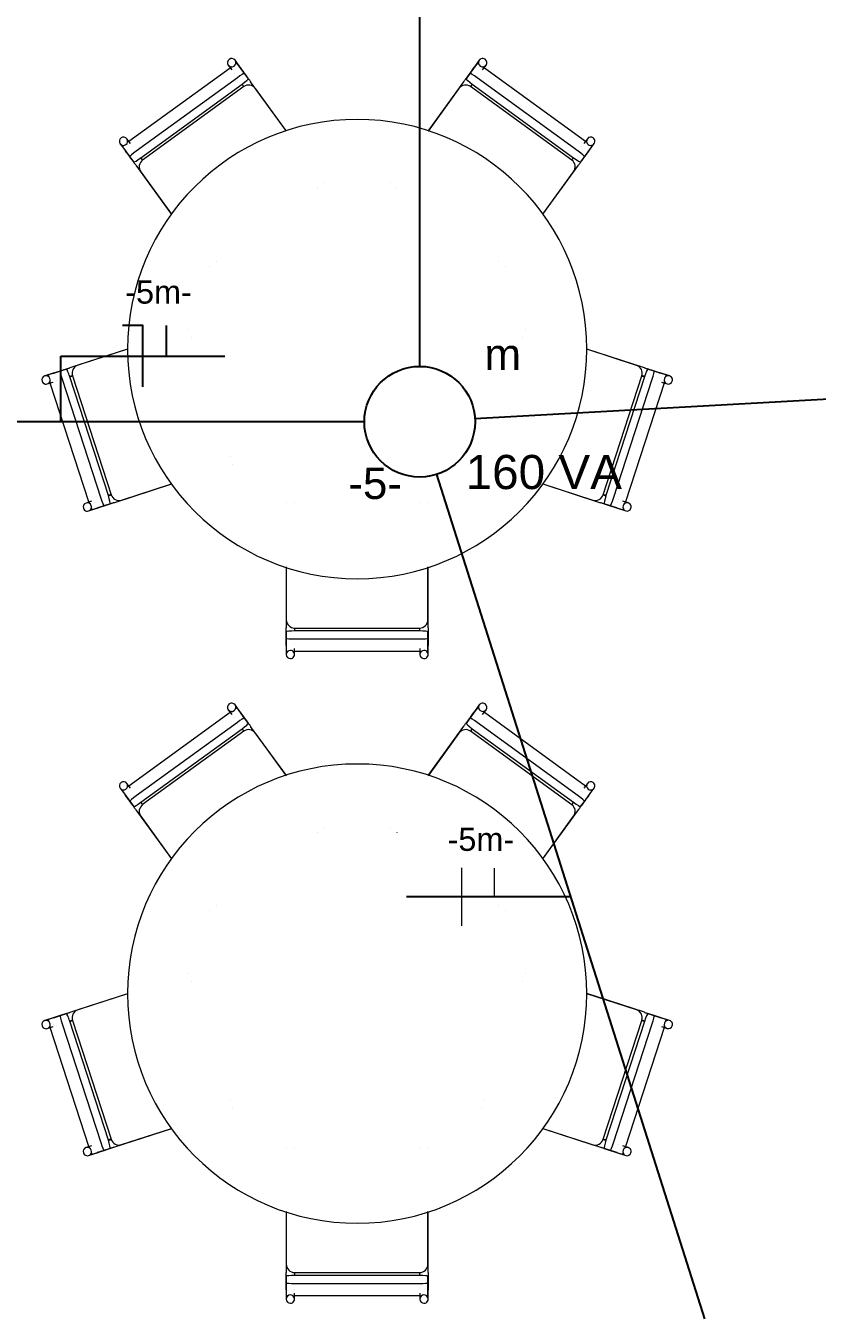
# Model space of a CAD drawing. Header units: metres. Extents: x -182 to 99, y 70 to 117.
# Drawn here: x -85.661 to -83.249, y 93.738 to 97.659 of the extents above; entities that cross this region are included whole.
import ezdxf

# ---------------------------------------------------------------- set-up
doc = ezdxf.new("R2010")
doc.units = ezdxf.units.M
doc.header["$LTSCALE"] = 0.01
doc.layers.add('FIAÇÃO', color=10, linetype='Continuous')
doc.layers.add('Iluminação', color=7, linetype='Continuous')
doc.layers.add('I-FURN', color=6, linetype='Continuous', lineweight=9)
doc.styles.add('Arial', font='arial.ttf', dxfattribs={"height": 0.295059880239521})

# ---------------------------------------------------------------- blocks, each defined once
blk = doc.blocks.new('Table ronde avec chaises - 01 - Table ronde avec chaises - 01-187904-Planta Baja')
at = {"layer": 'I-FURN'}
for p, q in [((-0.4745501722280867, 1.035887573581568), (-0.4922980022063155, 1.060315365891202)), ((0.2521928908386513, 1.060391733770023), (0.2344450608604192, 1.035963941460393)), ((-0.8157658420111005, 0.8136476647196641), (-0.5075303671542275, 1.037593845843071)), ((-0.5128470338634398, 1.045385620482973), (-0.5023302823622791, 1.030910553854688)), ((-0.4633707226177178, 1.020026370552859), (-0.4856801224470208, 1.050732625134479)), ((-0.4762016755209995, 1.03774558128458), (-0.4732934444785787, 1.033742744657237)), ((-0.4516598051669245, 1.003907675501459), (-0.4633707226177119, 1.020026370552855)), ((0.2234716267433055, 1.019953059414404), (0.2117607092925154, 1.003834364363009)), ((0.2457810265726088, 1.050659313996025), (0.2234716267433003, 1.019953059414405)), ((0.2330415739775825, 1.033490486658279), (0.2363637548695519, 1.038063076374519)), ((0.2622251709946117, 1.030986921733509), (0.2727419224957734, 1.045461988361794)), ((0.2676312712798239, 1.037520534704612), (0.5758667461366598, 0.8135743535811538)), ((-0.4852209673249243, 1.00688759126145), (-0.7934564421817974, 0.7829414101380432)), ((-0.7791430986308349, 0.7632407828530027), (-0.4709076237739619, 0.98718696397641)), ((-0.3354966862357426, 0.8444968694831834), (-0.4446906814116317, 0.9947895102673218)), ((0.2045855700439588, 0.9948658781461472), (0.0953678620113509, 0.844540599414794)), ((0.23100852789955, 0.9871136528379572), (0.539244002756386, 0.7631674717144986)), ((0.5535573463073514, 0.7828680989995368), (0.2453218714505156, 1.006814280122995)), ((-0.4656953028613799, 0.9800128197086374), (-0.7739307777182532, 0.7560666385852302)), ((-0.3357729426230823, 0.8444030930759591), (-0.4302165257960282, 0.9743935334597396)), ((0.190317429921614, 0.974320222321294), (0.0958966104621877, 0.8443611135012902)), ((0.5340316818438028, 0.7559933274467268), (0.225796206986967, 0.9799395085701852)), ((-0.8422883668396927, 0.8060324815929947), (-0.8245405368614639, 0.7816046892833607)), ((-0.8350136606181454, 0.7969269531946154), (-0.8127042607888402, 0.7662206986129958)), ((-0.8112225836814067, 0.8064871603729383), (-0.8217393351825673, 0.8209622270012232)), ((0.5816342238148643, 0.8210385948799835), (0.5711174723137026, 0.8065635282516987)), ((0.5728051649143816, 0.7661473874744901), (0.595114564743689, 0.7968536420561053)), ((0.5844354254937543, 0.7816810571621255), (0.6021832554719876, 0.806108849471755)), ((-0.8226218428523301, 0.7795055543692258), (-0.8259440237442986, 0.7840781440854672)), ((-0.8127042607888345, 0.7662206986129944), (-0.8009933433380473, 0.7501020035615974)), ((0.5610942474635962, 0.7500286924230898), (0.572805164914386, 0.7661473874744846)), ((0.5856921532432635, 0.7838258860864552), (0.5827839222008236, 0.7798230494590928)), ((-0.7946810460450101, 0.7405066259691143), (-0.6857459669511186, 0.5905703525991569)), ((-0.7795500639671511, 0.7205878615198782), (-0.6854301821926092, 0.5910429578884921)), ((0.445504040411284, 0.5909324212527968), (0.5396509680926945, 0.7205145503813739)), ((0.4456690291813208, 0.5906854981087867), (0.5545759346772928, 0.7405829938478791)), ((-0.8199905857822354, 0.1799284919166423), (-0.995245811620052, 0.1229846171742023)), ((-0.819953599695782, 0.1796475546983996), (-0.9713753249065468, 0.1304476537398689)), ((0.7552859605899237, 0.1231081829977378), (0.5797542133435052, 0.1801419049922901)), ((0.7313367829602182, 0.1303290338260488), (0.5799370426509568, 0.179521791457089)), ((-1.006071279758921, 0.119174254628728), (-1.025019942233742, 0.1130174609733911)), ((0.7849814002874107, 0.1128988410595616), (0.7660327378125908, 0.1190556347149017)), ((-1.043559482647848, 0.1072865538599631), (-1.072276074779178, 0.0979559674678097)), ((-1.064427043122057, 0.0737991319539106), (-1.046818358592401, 0.07952054038234599)), ((-1.025019942233749, 0.1130174609733951), (-1.061117309426178, 0.1012887153904246)), ((-1.045836895564926, 0.1062900368474402), (-1.041131278891149, 0.107818984387684)), ((-1.019276317518267, 0.0881765372755672), (-0.9015408426614424, -0.2741759954328961)), ((-0.878381366303328, -0.2666510254097063), (-0.9961168411601532, 0.0957015072987568)), ((-0.9876831287633226, 0.0984417865688499), (-0.8699476539064976, -0.2639107461396132)), ((0.6299091119601026, -0.2640293660534168), (0.7476445868169883, 0.0983231666550267)), ((0.7560782992138185, 0.0955828873849322), (0.6383428243569328, -0.2667696453235113)), ((0.6615023007150461, -0.2742946153467048), (0.7792377755719317, 0.0880579173617389)), ((0.8210787674798325, 0.1011700954765875), (0.7849814002874057, 0.1128988410595667)), ((0.8008135350122323, 0.1079805754602733), (0.8061889366121796, 0.1062340016052973)), ((0.8323162237490445, 0.0980795332913235), (0.8035996316177163, 0.1074101196834813)), ((0.8074507307118057, 0.0794516812400169), (0.8244671920919195, 0.0739226977774287)), ((-0.9376382098538713, -0.2859047410158644), (-1.055373684710696, 0.0764477916925988)), ((0.8153351427643581, 0.0763291717787645), (0.6975996679074727, -0.2860233609296792)), ((-0.8615613880651121, -0.2884537323777133), (-0.6853301140990748, -0.2311927203739443)), ((-0.8379417867354785, -0.2802185499963895), (-0.6856379377912513, -0.2307320296623426)), ((0.4454051122353753, -0.2310804777309477), (0.6216015370349157, -0.2883301665541562)), ((0.445565941569265, -0.2308397796230502), (0.5979032447890807, -0.2803371699101872)), ((-0.9294242215012444, -0.2837965631076274), (-0.9464406828813612, -0.2893255465702112)), ((-0.9385916512242384, -0.3134823820841059), (-0.9098750590929082, -0.3041517956919524)), ((-0.9276837712551096, -0.3093774883458336), (-0.8915864040626805, -0.2976487427628674)), ((-0.9072857540984074, -0.3029756776137511), (-0.912661155698389, -0.3047222514687465)), ((-0.8915864040626741, -0.2976487427628671), (-0.8726377415878532, -0.2914919491075302)), ((0.6325991996414536, -0.2916105690213342), (0.6515478621162736, -0.2977673626766743)), ((0.6515478621162689, -0.2977673626766742), (0.6876452293086946, -0.309496108259649)), ((0.6723434118194122, -0.3045606603961368), (0.6676377951456755, -0.3030317128559185)), ((0.6699152080627072, -0.3040282298684083), (0.6986318001940387, -0.3133588162605704)), ((0.7064808318511636, -0.2892019807466757), (0.6894643704710488, -0.2836729972840832)), ((-0.3362409786805387, -0.4842442162429615), (-0.336240978680554, -0.6700269547352479)), ((-0.3359623621791875, -0.4843387938009303), (-0.3359623621791997, -0.645018567670809)), ((0.0958376378208003, -0.6450185676708423), (0.0958376378208126, -0.4843811320155638)), ((0.0963709034762149, -0.6700269547352827), (0.0963709034762301, -0.4842001127177255)), ((-0.3359623621792027, -0.6815000535319565), (-0.3359623621792042, -0.7014238563240713)), ((-0.3359623621792096, -0.7014238563240716), (-0.3359623621792128, -0.7393788743213653)), ((-0.3105623621792018, -0.6704185676708111), (0.0704376378207981, -0.6704185676708401)), ((0.0704376378207974, -0.679286297666197), (-0.3105623621792025, -0.6792862976661679)), ((-0.3105623621792044, -0.7036376121898639), (0.0704376378207957, -0.703637612189893)), ((0.0958376378207957, -0.7014238563241043), (0.0958376378207973, -0.6815000535319895)), ((0.0958376378207876, -0.7393788743214), (0.0958376378207908, -0.7014238563241019)), ((-0.3362409786805572, -0.7208269547352494), (-0.3362409786805593, -0.7510213665702017)), ((-0.3359969939767919, -0.7233008438223499), (-0.3359969939767901, -0.718353065648145)), ((-0.3108409786805597, -0.7510213665702017), (-0.3108409786805575, -0.7331226936210312)), ((0.0704376378207928, -0.7415926301871885), (-0.3105623621792072, -0.7415926301871593)), ((0.0709709034762109, -0.7331167467201944), (0.0709709034762088, -0.7510213665702321)), ((0.0960524879609261, -0.7180009388740385), (0.0960524879609257, -0.7236529705965289)), ((0.0963709034762084, -0.7510213665702321), (0.0963709034762106, -0.7208269547352798))]:
    blk.add_line(p, q, dxfattribs=at)
at = {"layer": 'I-FURN', "flags": 128}
for points in [[(-0.4950606894410953, 1.020904817588784), (-0.4950974636809535, 1.020955432987662), (-0.4950992038852109, 1.020957828173339)], [(-0.4745501722280867, 1.035887573581568), (-0.4745262878202749, 1.035854699514473), (-0.4744546728068004, 1.035756129904695), (-0.4743354417564067, 1.035592022442576), (-0.4741687854133394, 1.035362639665044), (-0.4739549703921964, 1.03506834853562), (-0.4736943387513997, 1.034709619857324), (-0.4733873074459755, 1.034287027519517), (-0.4730343676605166, 1.033801247579799), (-0.4726360840233925, 1.033253057182444), (-0.4721930937034546, 1.032643333315137), (-0.4717061053907211, 1.031973051406006), (-0.4711758981626013, 1.03124328376312), (-0.47060332023756, 1.030455197859032), (-0.4699892876181311, 1.029610054463067), (-0.4693347826255201, 1.028709205624381), (-0.468640852328095, 1.02775409250894), (-0.4679086068662998, 1.026746243093981), (-0.467139217676673, 1.02568726972357), (-0.4663339156177856, 1.024578866529196), (-0.4654939890011459, 1.023422806719532), (-0.4646207815301648, 1.022220939743654), (-0.4637156901505221, 1.020975188332341), (-0.4627801628153511, 1.019687545422101), (-0.4618156961688154, 1.018360070966914), (-0.4608238331518103, 1.016994888642726), (-0.4598061605335773, 1.015594182450026), (-0.4587643063732127, 1.014160193219932), (-0.4576999374151225, 1.012695215029305), (-0.4566147564225865, 1.011201591530743), (-0.4555104994536984, 1.009681712203209), (-0.4543889330840504, 1.008138008529416), (-0.4532518515805754, 1.006572950105931), (-0.4521010740311155, 1.004989040692371), (-0.4509384414342643, 1.003388814205916), (-0.4497658137541609, 1.001774830667579), (-0.4485850669449471, 1.000149672106722), (-0.4473980899496372, 0.99851593843036), (-0.446206781678216, 0.9968762432638696), (-0.4450130479697871, 0.9952332097697292), (-0.4446906814116317, 0.9947895102673218)], [(0.2045855700439588, 0.9948658781461472), (0.2057796312008605, 0.9965093623344422), (0.2069717821146304, 0.9981502172986332), (0.2081601155981191, 0.9997858180207924), (0.2093427305712506, 1.001413547888691), (0.2105177351023454, 1.00303080288176), (0.2116832494348083, 1.004634995737012), (0.2128374089943362, 1.006223560088082), (0.21397836737184, 1.007793954570894), (0.2151042992773105, 1.009343666889265), (0.2162134034598849, 1.010870217834076), (0.217303905589464, 1.012371165249462), (0.2183740610952716, 1.01384410793975), (0.2194221579567843, 1.015286689510842), (0.2204465194426079, 1.016696602139952), (0.2214455067928809, 1.018071590267645), (0.2224175218409504, 1.019409454206235), (0.2233610095700924, 1.020708053658814), (0.2242744606012054, 1.021965311143272), (0.2251564136074992, 1.023179215315839), (0.2260054576523053, 1.024347824188797), (0.2268202344462687, 1.025469268237225), (0.2275994405203304, 1.026541753389885), (0.2283418293109955, 1.027563563899318), (0.2290462131545643, 1.028533065086675), (0.2297114651871481, 1.029448705956883), (0.2303365211474071, 1.030309021679868), (0.2309203810791455, 1.031112635934), (0.2314621109310191, 1.031858263107894), (0.2319608440508317, 1.032544710357143), (0.2324157825719793, 1.033170879512576), (0.2328261986898764, 1.03373576883712), (0.2331914358262877, 1.034238474628363), (0.2335109096797069, 1.034678192664271), (0.2337841091601173, 1.035054219489793), (0.2340105972066323, 1.035365953542221), (0.2341900114866909, 1.035612896113566), (0.2343220649757192, 1.035794652148395), (0.2344065464163036, 1.035910930875829), (0.2344433206561606, 1.035961546274716), (0.2344450608604192, 1.035963941460393)], [(-0.4722174089230872, 0.9869618541418912), (-0.4710634143563096, 0.9859665838873578), (-0.4699501430569121, 0.9849259622684892), (-0.4688793760214919, 0.9838416540578911), (-0.4678528262488847, 0.9827153939173934), (-0.466872135999741, 0.9815489836229632), (-0.4659388741692604, 0.9803442891822488), (-0.4656953028613861, 0.98001281970864)], [(-0.4653061307063464, 0.9799511808946704), (-0.4664337742256598, 0.9815032490473882), (-0.4676259251394287, 0.983144104011575), (-0.4688142586229173, 0.9847797047337428), (-0.4699968735960489, 0.986407434601642)], [(0.2302097340436102, 0.9869214531381718), (0.2290289872343964, 0.9852962945773148), (0.2278420102390864, 0.9836625609009568), (0.2266507019676652, 0.9820228657344664), (0.2254569682592352, 0.980379832240326)], [(0.2257962069869621, 0.9799395085701864), (0.2267164084049575, 0.9811542084055516), (0.2276844487976211, 0.9823311383685858), (0.2286987795068291, 0.9834684156224132), (0.2297577778198243, 0.9845642207660392), (0.2308597495652152, 0.98561680074498), (0.2320029318232845, 0.98662447165582)], [(0.5638478793925166, 0.7965577919857947), (0.5638846536323748, 0.7966084073846766), (0.5638863938366332, 0.796610802570354)], [(-0.7946810460450101, 0.7405066259691143), (-0.7958751072019118, 0.7421501101574051), (-0.7970672581156818, 0.7437909651215961), (-0.7982555915991714, 0.7454265658437595), (-0.7994382065723018, 0.7470542957116546), (-0.8006132111033956, 0.7486715507047276), (-0.8017787254358573, 0.7502757435599756), (-0.8029328849953852, 0.7518643079110457), (-0.8040738433728913, 0.7534347023938612), (-0.8051997752783606, 0.7549844147122324), (-0.8063088794609341, 0.7565109656570442), (-0.8073993815905142, 0.7580119130724301), (-0.8084695370963206, 0.7594848557627181), (-0.8095176339578333, 0.7609274373338053), (-0.8105419954436548, 0.7623373499629194), (-0.8115409827939292, 0.7637123380906128), (-0.8125129978419984, 0.7650502020292029), (-0.8134564855711393, 0.7663488014817811), (-0.8143699366022524, 0.7676060589662395), (-0.8152518896085471, 0.7688199631388065), (-0.8161009336533509, 0.7699885720117647), (-0.8169157104473155, 0.7711100160601927), (-0.8176949165213784, 0.7721825012128525), (-0.8184373053120413, 0.7732043117222853), (-0.8191416891556103, 0.774173812909642), (-0.8198069411881942, 0.7750894537798505), (-0.820431997148454, 0.7759497695028359), (-0.8210158570801912, 0.7767533837569677), (-0.8215575869320662, 0.7774990109308613), (-0.8220563200518775, 0.7781854581801108), (-0.822511258573024, 0.7788116273355483), (-0.8229216746909233, 0.7793765166600914), (-0.8232869118273335, 0.7798792224513306), (-0.8236063856807515, 0.7803189404872432), (-0.8238795851611632, 0.7806949673127606), (-0.8241060732076769, 0.7810067013651887), (-0.8242854874877368, 0.781253643936538), (-0.8244175409767638, 0.7814353999713674), (-0.8245020224173483, 0.7815516786988014), (-0.8245387966572053, 0.7816022940976833), (-0.8245405368614639, 0.7816046892833607)], [(-0.779207146730414, 0.7624216917775959), (-0.7780263999212003, 0.7607965332167347), (-0.7768394229258903, 0.7591627995403812), (-0.7756481146544701, 0.7575231043738908), (-0.7744543809460401, 0.755880070879746)], [(-0.7739307777182588, 0.7560666385852337), (-0.7748016680356155, 0.7573171650323154), (-0.7756218540136083, 0.7586015175155592), (-0.7763900235296333, 0.7599176413449791), (-0.7771049476763343, 0.7612634310032022), (-0.7777654827275856, 0.7626367335138643), (-0.7782937786649171, 0.7638578499281294)], [(0.5380352103828225, 0.7629385191759025), (0.5373895401620628, 0.7615581654872586), (0.5366891869836633, 0.7602047358565712), (0.5359352712633055, 0.75888039548253), (0.5351289991053162, 0.7575872630272242), (0.5342716603731541, 0.756327407226726), (0.5340316818437959, 0.7559933274467279)], [(0.5340933206577612, 0.7556041552916894), (0.5352209641770735, 0.7571562234444073), (0.5364131150908446, 0.7587970784085938), (0.5376014485743332, 0.7604326791307572), (0.5387840635474647, 0.7620604089986566)], [(0.5844354254937543, 0.7816810571621255), (0.5844115410859436, 0.7816481830950357), (0.5843399260724702, 0.7815496134852488), (0.5842206950220755, 0.7813855060231334), (0.5840540386790093, 0.7811561232455974), (0.5838402236578653, 0.7808618321161739), (0.5835795920170684, 0.7805031034378777), (0.5832725607116444, 0.7800805111000708), (0.5829196209261865, 0.7795947311603566), (0.5825213372890602, 0.7790465407629977), (0.5820783469691243, 0.7784368168956907), (0.5815913586563887, 0.7777665349865637), (0.5810611514282689, 0.7770367673436739), (0.5804885735032276, 0.776248681439586), (0.5798745408837988, 0.7754035380436254), (0.5792200358911876, 0.7745026892049391), (0.5785261055937615, 0.7735475760894978), (0.5777938601319687, 0.7725397266745349), (0.5770244709423396, 0.7714807533041234), (0.5762191688834521, 0.7703723501097538), (0.5753792422668126, 0.7692162903000899), (0.5745060347958315, 0.7680144233242076), (0.5736009434161897, 0.7667686719128949), (0.5726654160810165, 0.7654810290026547), (0.5717009494344821, 0.7641535545474716), (0.5707090864174758, 0.762788372223279), (0.5696914137992428, 0.7613876660305844), (0.5686495596388771, 0.7599536768004947), (0.5675851906807869, 0.7584886986098631), (0.566500009688251, 0.7569950751113007), (0.5653957527193639, 0.7554751957837711), (0.5642741863497137, 0.7539314921099735), (0.5631371048462397, 0.7523664336864893), (0.5619863272967789, 0.7507825242729287), (0.5608236946999265, 0.749182297786474), (0.5596510670198243, 0.7475683142481367), (0.5584703202106094, 0.7459431556872796), (0.5572833432152994, 0.7443094220109173), (0.5560920349438793, 0.7426697268444269), (0.5548983012354493, 0.7410266933502908), (0.5545759346772928, 0.7405829938478791)], [(-0.2413320463894648, 0.6716773005867787), (-0.2412952721496067, 0.6716266851878969), (-0.2412935319453482, 0.6716242900022193)], [(-0.2207830147323394, 0.6866070459950073), (-0.2207462404924824, 0.6865564305961211), (-0.2207445002882239, 0.6865540354104436)], [(-0.0193220966353854, 0.6866834138738672), (-0.0193588708752424, 0.6866327984749897), (-0.019360611079502, 0.6866304032893124)], [(0.0012269350217367, 0.6717536684656387), (0.0011901607818787, 0.6717030530667611), (0.0011884205776212, 0.6717006578810837)], [(-0.5707733793657179, 0.4323241616967954), (-0.5707366051258598, 0.4322735462979179), (-0.5707348649216023, 0.4322711511122404)], [(-0.5502243477085936, 0.447253907105024), (-0.5501875734687355, 0.4472032917061421), (-0.550185833264477, 0.4472008965204647)], [(0.3101192363408276, 0.4473302749838321), (0.3100824621009706, 0.4472796595849502), (0.3100807218967132, 0.4472772643992728)], [(0.3306682679979508, 0.4324005295756035), (0.3306314937580916, 0.4323499141767217), (0.3306297535538341, 0.4323475189910399)], [(-0.6329555965912254, 0.2406998437894922), (-0.6328960946212258, 0.2407191771515112), (-0.6328932789115888, 0.2407200920310285)], [(0.3929957455611164, 0.2408234096130839), (0.3929362435911157, 0.2408427429750987), (0.3929334278814787, 0.2408436578546203)], [(-0.6251065649341035, 0.2165430082755931), (-0.625047062964104, 0.2165623416376165), (-0.625044247254466, 0.2165632565171338)], [(0.3851467139039903, 0.2166665740991849), (0.3850872119339907, 0.2166859074612083), (0.3850843962243537, 0.2166868223407255)], [(-1.043559482647848, 0.1072865538599631), (-1.043520836864208, 0.1072991106362428), (-1.043404961338302, 0.107336760876922), (-1.04321204144625, 0.1073994443496433), (-1.042942385818725, 0.1074870607742272), (-1.04259642584721, 0.107599469983079), (-1.042174714993858, 0.1077364921454508), (-1.041677927906072, 0.1078979080551072), (-1.041106859337219, 0.108083459481027), (-1.040462422875185, 0.1082928495805086), (-1.039745649480841, 0.1085257433740675), (-1.038957685838712, 0.1087817682813128), (-1.038099792522534, 0.1090605147170048), (-1.037173341978609, 0.109361536746311), (-1.036179816330172, 0.1096843527981991), (-1.035120805006321, 0.1100284464358532), (-1.033998002199264, 0.1103932671828499), (-1.032813204153972, 0.1107782314038236), (-1.031568306294577, 0.1111827232381404), (-1.030265300192087, 0.1116060955851518), (-1.028906270378309, 0.112047671139415), (-1.027493391011031, 0.1125067434742446), (-1.026028922395845, 0.1129825781718321), (-1.024515207370132, 0.1134744139981692), (-1.022954667555022, 0.1139814641208581), (-1.021349799481325, 0.114502917367857), (-1.019703170595603, 0.1150379395252151), (-1.018017415152811, 0.115585674671606), (-1.01629523000205, 0.116145246547648), (-1.014539370272182, 0.1167157599577062), (-1.012752644964209, 0.1172963022020229), (-1.010937912457478, 0.1178859445368514), (-1.009098075936875, 0.1184837436602494), (-1.007236078748359, 0.1190887432211237), (-1.005354899690225, 0.1196999753492519), (-1.003457548247668, 0.1203164622036139), (-1.001547059778252, 0.1209372175367533), (-0.9996264906559768, 0.1215612482725625), (-0.9976989133817394, 0.122187556094966), (-0.9957674116679832, 0.1228151390450801), (-0.995245811620052, 0.1229846171742023)], [(0.7552859605899237, 0.1231081829977378), (0.7572179921264367, 0.1224804278977779), (0.7591469328246362, 0.1218536770720668), (0.7610696967908912, 0.1212289331882247), (0.7629832080130218, 0.1206071957031928), (0.7648844052812674, 0.1199894592643142), (0.766770247085566, 0.1193767121181178), (0.7686377164813222, 0.118769934529323), (0.7704838259158752, 0.1181700972126362), (0.7723056220079434, 0.1175781597798021), (0.774100190272413, 0.1169950692044449), (0.7758646597828763, 0.1164217583070895), (0.7775962077645194, 0.1158591442628794), (0.7792920641099494, 0.1153081271342703), (0.7809495158107769, 0.1147695884311157), (0.78256591129785, 0.114244389700462), (0.7841386646832034, 0.1137333711482491), (0.7856652598969229, 0.1132373502951345), (0.7871432547123213, 0.1127571206686803), (0.7885702846529864, 0.1122934505338468), (0.7899440667754265, 0.1118470816639304), (0.7912624033213043, 0.1114187281539138), (0.7925231852333776, 0.1110090752780243), (0.7937243955295392, 0.1106187783934825), (0.7948641125295591, 0.1102484618920436), (0.7959405129293651, 0.1098987182011186), (0.7969518747179362, 0.1095701068359917), (0.7978965799321568, 0.1092631535047575), (0.7987731172452093, 0.1089783492672622), (0.79958008438438, 0.1087161497495356), (0.8003161903743883, 0.1084769744148657), (0.8009802576026773, 0.1082612058927715), (0.8015712237033445, 0.1080691893668587), (0.802088143256692, 0.1079012320226092), (0.8025301893017067, 0.1077576025559414), (0.802896654659012, 0.1076385307433638), (0.8031869530622145, 0.1075442070743808), (0.8034006200957957, 0.1074747824467347), (0.8035373139380787, 0.1074303679250219), (0.8035968159080793, 0.1074110345630028), (0.8035996316177163, 0.1074101196834813)], [(-1.035648133311088, 0.0831499665876047), (-1.035707635281088, 0.0831306332255813), (-1.035710450990726, 0.0831297183460641)], [(-0.9875042459580071, 0.0987928638418319), (-0.9893288114994444, 0.0982000265603521), (-0.991257752197644, 0.0975732757346409), (-0.9931805161638988, 0.0969485318507988), (-0.9950940273860296, 0.0963267943657669), (-0.9964338837152428, 0.0958914486542814)], [(-0.995004332661615, 0.0951762234631301), (-0.9936706229391288, 0.09591343762188499), (-0.9923084993388066, 0.0965967279241402), (-0.9909201409678337, 0.0972250012511767), (-0.9895077689034394, 0.0977972524996984), (-0.9880736426396352, 0.0983125661897816), (-0.9876831287633278, 0.098441786568855)], [(0.7476445868169833, 0.0983231666550265), (0.7490841928871578, 0.0978233659923308), (0.7505026607302983, 0.0972663962286182), (0.7518977211004471, 0.0966531483966968), (0.7532671421986086, 0.0959846035622827), (0.7546087332431526, 0.0952618312544844)], [(0.7556486655604141, 0.09628319251324599), (0.7537381770909981, 0.0969039478463897), (0.7518176079687225, 0.0975279785821902), (0.7498900306944849, 0.0981542864046025), (0.7479585289807288, 0.0987818693547122)], [(-0.5071202046934074, -0.1465816702485243), (-0.5070607027234078, -0.1465623368865096), (-0.5070578870137707, -0.146561422006988)], [(0.2671603536632333, -0.1464581044249152), (0.2671008516932336, -0.1464387710629005), (0.2670980359835968, -0.1464378561833745)], [(-0.4992711730362855, -0.1707385057624234), (-0.4992116710662859, -0.1707191724004043), (-0.4992088553566479, -0.1707182575208871)], [(0.2593113220061072, -0.17061493993881), (0.2592518200361076, -0.1705956065767909), (0.2592490043264707, -0.1705946916972736)], [(-0.8699476539065037, -0.2639107461396095), (-0.8714060951410999, -0.2643525781268492), (-0.8728810383452579, -0.2647357346017011), (-0.874370123924492, -0.265059602595545), (-0.8758709696595273, -0.2653236639886767), (-0.8773811745173512, -0.2655274963391962), (-0.8787057776629957, -0.2656525899088114)], [(-0.8776221563498506, -0.2669650518344026), (-0.8757116678804344, -0.2663442965012632), (-0.8737910987581589, -0.2657202657654584), (-0.8718635214839224, -0.2650939579430461), (-0.8699320197701652, -0.2644663749929407)], [(0.6295580346871195, -0.2642082488587371), (0.6313826002285547, -0.2648010861402212), (0.6333115409267542, -0.2654278369659281), (0.6352343048930092, -0.2660525808497701), (0.6371478161151387, -0.2666743183348064), (0.6384876724443553, -0.2671096640462919)], [(0.6377515401670673, -0.2656907656851234), (0.636239222725718, -0.2655032495623288), (0.6347356136219168, -0.2652554068648772), (0.6332431183094759, -0.2649476340882064), (0.6317641244625137, -0.2645804236031119), (0.6303009981556843, -0.2641543628680305), (0.6299091119600965, -0.2640293660534119)], [(-0.8615613880651121, -0.2884537323777133), (-0.8634934196016262, -0.2890814874776688), (-0.8654223602998259, -0.2897082383033756), (-0.8673451242660807, -0.2903329821872177), (-0.8692586354882115, -0.2909547196722539), (-0.8711598327564569, -0.2915724561111325), (-0.8730456745607567, -0.2921852032573246), (-0.8749131439565118, -0.292791980846115), (-0.8767592533910638, -0.2933918181628062), (-0.8785810494831341, -0.2939837555956403), (-0.8803756177476014, -0.2945668461710018), (-0.8821400872580669, -0.2951401570683529), (-0.8838716352397101, -0.2957027711125587), (-0.8855674915851403, -0.2962537882411721), (-0.8872249432859675, -0.2967923269443223), (-0.8888413387730405, -0.297317525674976), (-0.8904140921583941, -0.2978285442271933), (-0.8919406873721136, -0.2983245650803079), (-0.8934186821875121, -0.2988047947067622), (-0.8948457121281771, -0.2992684648415956), (-0.8962194942506172, -0.2997148337115077), (-0.8975378307964949, -0.3001431872215286), (-0.8987986127085692, -0.3005528400974137), (-0.89999982300473, -0.3009431369819556), (-0.90113954000475, -0.3013134534833944), (-0.9022159404045568, -0.3016631971743238), (-0.9032273021931267, -0.3019918085394464), (-0.9041720074073464, -0.3022987618706806), (-0.9050485447204009, -0.3025835661081759), (-0.9058555118595718, -0.3028457656259067), (-0.9065916178495802, -0.3030849409605724), (-0.9072556850778704, -0.3033007094826666), (-0.9078466511785364, -0.3034927260085793), (-0.908363570731884, -0.3036606833528332), (-0.9088056167768986, -0.3038043128194967), (-0.9091720821342041, -0.3039233846320743), (-0.9094623805374076, -0.3040177083010573), (-0.9096760475709864, -0.3040871329287077), (-0.9098127414132704, -0.3041315474504161), (-0.90987224338327, -0.3041508808124309), (-0.9098750590929082, -0.3041517956919524)], [(-0.3362409786805236, -0.2890924794212896), (-0.3362409786805236, -0.2890299153475683), (-0.3362409786805236, -0.2890269547352479)], [(-0.310840978680524, -0.2890924794212939), (-0.310840978680524, -0.2890299153475683), (-0.310840978680524, -0.2890269547352522)], [(0.0709709034762445, -0.2890924794213199), (0.0709709034762445, -0.2890299153475986), (0.0709709034762445, -0.2890269547352826)], [(0.0963709034762442, -0.2890924794213242), (0.0963709034762442, -0.289029915347603), (0.0963709034762442, -0.2890269547352826)], [(0.6699152080627072, -0.3040282298684083), (0.6698765622790691, -0.3040156730921286), (0.6697606867531617, -0.3039780228514538), (0.6695677668611107, -0.3039153393787281), (0.6692981112335871, -0.3038277229541486), (0.6689521512620714, -0.3037153137452924), (0.6685304404087185, -0.3035782915829206), (0.6680336533209326, -0.3034168756732686), (0.6674625847520783, -0.3032313242473487), (0.6668181482900472, -0.3030219341478628), (0.6661013748957029, -0.3027890403543039), (0.6653134112535728, -0.3025330154470586), (0.664455517937396, -0.3022542690113666), (0.6635290673934698, -0.3019532469820604), (0.6625355417450335, -0.3016304309301723), (0.6614765304211819, -0.3012863372925139), (0.6603537276141244, -0.3009215165455215), (0.6591689295688339, -0.3005365523245479), (0.6579240317094378, -0.3001320604902311), (0.6566210256069481, -0.2997086881432196), (0.6552619957931706, -0.2992671125889565), (0.6538491164258918, -0.2988080402541269), (0.6523846478107072, -0.2983322055565351), (0.6508709327849934, -0.2978403697301978), (0.6493103929698849, -0.2973333196075134), (0.6477055248961867, -0.2968118663605144), (0.6460588960104634, -0.2962768442031564), (0.6443731405676728, -0.2957291090567611), (0.6426509554169115, -0.2951695371807191), (0.6408950956870436, -0.2945990237706652), (0.639108370379071, -0.2940184815263442), (0.6372936378723397, -0.2934288391915114), (0.6354538013517388, -0.2928310400681177), (0.6335918041632222, -0.2922260405072391), (0.6317106251050878, -0.2916148083791108), (0.6298132736625309, -0.2909983215247532), (0.6279027851931149, -0.2903775661916095), (0.6259822160708394, -0.2897535354558046), (0.6240546387966031, -0.2891272276333923), (0.6221231370828458, -0.288499644683287), (0.6216015370349157, -0.2883301665541562)], [(0.6777019220401957, -0.2798511461129772), (0.6777614240101963, -0.279870479474992), (0.6777642397198334, -0.2798713943545136)], [(-0.3362409786805572, -0.7208269547352494), (-0.3362409786805572, -0.7207863201536293), (-0.3362409786805572, -0.7206644814154224), (-0.3362409786805572, -0.7204616334366257), (-0.3362409786805572, -0.72017810073073), (-0.3362409786805572, -0.7198143368895867), (-0.3362409786805572, -0.7193709238577334), (-0.3362409786805572, -0.718848571001437), (-0.3362409786805572, -0.7182481139738349), (-0.3362409786805572, -0.7175705133780892), (-0.3362409786805572, -0.7168168532305974), (-0.3362409786805572, -0.7159883392268253), (-0.3362409786805572, -0.7150862968124383), (-0.3362409786805572, -0.7141121690628749), (-0.3362409786805572, -0.71306751437473), (-0.3362409786805572, -0.711954003972661), (-0.3362409786805572, -0.7107734192357721), (-0.3362409786805572, -0.7095276488477974), (-0.3362409786805562, -0.7082186857756084), (-0.3362409786805562, -0.7068486240808879), (-0.3362409786805562, -0.7054196555700863), (-0.3362409786805562, -0.7039340662879896), (-0.3362409786805562, -0.7023942328605389), (-0.3362409786805562, -0.7008026186927373), (-0.3362409786805562, -0.6991617700277315), (-0.3362409786805562, -0.697474311873353), (-0.3362409786805562, -0.6957429438026757), (-0.336240978680555, -0.6939704356352778), (-0.336240978680555, -0.6921596230061073), (-0.336240978680555, -0.6903134028290862), (-0.336240978680555, -0.6884347286626645), (-0.336240978680555, -0.6865266059847392), (-0.336240978680555, -0.684592087384554), (-0.336240978680555, -0.6826342676791899), (-0.336240978680554, -0.6806562789625329), (-0.336240978680554, -0.6786612855945819), (-0.336240978680554, -0.6766524791391509), (-0.336240978680554, -0.6746330732580362), (-0.336240978680554, -0.6726062985698797), (-0.336240978680554, -0.6705753974818098), (-0.336240978680554, -0.6700269547352479)], [(-0.3108409786805532, -0.6701399511694645), (-0.3108409786805532, -0.6720584129119316), (-0.3108409786805532, -0.6740866211888871), (-0.3108409786805532, -0.6761083348655298), (-0.3108409786805532, -0.6781203196312559), (-0.3108409786805543, -0.6795291279473343)], [(-0.3097190035319934, -0.6783905608412725), (-0.3100079968917692, -0.6768943158153051), (-0.3102369252453109, -0.6753877109737307), (-0.3104054223560912, -0.6738731565628989), (-0.3105132186646776, -0.6723530755467794), (-0.3105601417199696, -0.6708298997307269), (-0.3105623621792077, -0.6704185676708078)], [(0.0704376378207912, -0.6704185676708425), (0.0704071618845739, -0.6719421613033498), (0.07031578283092099, -0.6734633175110672), (0.0701636468468233, -0.6749796027685494), (0.0699509973174027, -0.6764885913428397), (0.069678174436542, -0.6779878691741291), (0.0693878206082637, -0.6792862976661962)], [(0.0709709034762142, -0.6786612855946123), (0.0709709034762153, -0.676652479139177), (0.0709709034762153, -0.6746330732580708), (0.0709709034762153, -0.6726062985699058), (0.0709709034762153, -0.6705753974818445)], [(0.0963709034762149, -0.6700269547352827), (0.0963709034762149, -0.6720584129119663), (0.0963709034762149, -0.6740866211889173), (0.0963709034762138, -0.6761083348655602), (0.0963709034762138, -0.6781203196312862), (0.0963709034762138, -0.680119356739675), (0.0963709034762138, -0.6821022481577826), (0.0963709034762138, -0.6840658216823421), (0.0963709034762138, -0.6860069360145821), (0.0963709034762138, -0.6879224857856561), (0.0963709034762127, -0.6898094065245611), (0.0963709034762127, -0.6916646795606352), (0.0963709034762127, -0.6934853368527905), (0.0963709034762127, -0.6952684657377471), (0.0963709034762127, -0.6970112135896659), (0.0963709034762127, -0.6987107923837499), (0.0963709034762127, -0.7003644831564912), (0.0963709034762127, -0.7019696403554228), (0.0963709034762117, -0.7035236960714353), (0.0963709034762117, -0.705024164146898), (0.0963709034762117, -0.7064686441529816), (0.0963709034762117, -0.7078548252298046), (0.0963709034762117, -0.7091804897833494), (0.0963709034762117, -0.7104435170331314), (0.0963709034762117, -0.7116418864049759), (0.0963709034762117, -0.7127736807635209), (0.0963709034762117, -0.7138370894792468), (0.0963709034762117, -0.7148304113250376), (0.0963709034762117, -0.7157520571978471), (0.0963709034762117, -0.7166005526608887), (0.0963709034762106, -0.7173745403024194), (0.0963709034762106, -0.7180727819073218), (0.0963709034762106, -0.7186941604379744), (0.0963709034762106, -0.7192376818212873), (0.0963709034762106, -0.7197024765389997), (0.0963709034762106, -0.7200878010186963), (0.0963709034762106, -0.7203930388234202), (0.0963709034762106, -0.7206177016377953), (0.0963709034762106, -0.7207614300492424), (0.0963709034762106, -0.7208239941229637), (0.0963709034762106, -0.7208269547352798)], [(-0.3108409786805575, -0.720761430049212), (-0.3108409786805575, -0.7208239941229376), (-0.3108409786805575, -0.7208269547352537)]]:
    blk.add_lwpolyline(points, dxfattribs=at)
at = {"layer": 'I-FURN'}
for centre, radius, start, end in [((-0.4507655574531529, 0.9594637880515122), 0.0253999999999999, 35.99999999999513, 125.9999999999947), ((0.2108664615787361, 0.9593904769130628), 0.0254, 53.99999999999421, 143.999999999994), ((-0.1200000000000011, 0.1799999999999986), 0.7000000000000006, 359.9999999999994, 179.9999999999993), ((-0.7590010323100259, 0.7355176069281049), 0.0254, 125.9999999999944, 215.999999999994), ((0.5191019364355719, 0.7354442957896044), 0.0254, 323.9999999999942, 53.99999999999415), ((-0.1200000000000011, 0.1799999999999986), 0.7000000000000007, 180, 359.9999999999994), ((-0.9635262932494248, 0.1062908182259714), 0.0254000000000001, 107.9999999999952, 197.9999999999942), ((0.7234877513030921, 0.1061721983121527), 0.0254000000000001, 341.9999999999939, 71.9999999999939), ((-0.8457908183925997, -0.2560617144824917), 0.0253999999999999, 197.999999999994, 287.9999999999938), ((0.6057522764462063, -0.2561803343962908), 0.0254000000000001, 251.9999999999945, 341.9999999999941), ((-0.3105623621791997, -0.6450185676708108), 0.0254000000000001, 179.9999999999953, 269.9999999999945), ((0.0704376378208003, -0.6450185676708398), 0.0254, 269.9999999999943, 359.9999999999941)]:
    blk.add_arc(centre, radius, start, end, dxfattribs=at)
for centre, major_axis, ratio, start_param, end_param in [((-0.5025725180348707, 1.052850493187087), (0.0102745158285727, 0.0074648727040995), 0.9961946980917451, 1.570796326796273, 4.712388980386057), ((-0.5025725180348707, 1.052850493187087), (0.0102745158285667, 0.0074648727041076), 0.996194698091746, 4.712388980385263, 7.853981633975049), ((0.2624674066672177, 1.052926861065903), (-0.010274515828578, 0.007464872704091899), 0.996194698091744, 4.712388980382415, 7.853981633972228), ((0.2624674066672177, 1.052926861065903), (-0.0102745158285558, 0.0074648727041229), 0.9961946980917384, 1.570796326795633, 4.712388980385409), ((-0.5062291541041402, 1.035802879726249), (0.0205490316571249, 0.0149297454082274), 0.0871557427476662, 1.365128325611863, 1.570796326794894), ((-0.5062291541041402, 1.035802879726249), (0.0205490316571249, 0.0149297454082272), 0.08715574274765849, 3.92e-14, 0.5235987755983061), ((-0.4839197542748368, 1.005096625144628), (0.0205490316571249, 0.0149297454082271), 0.08715574274765701, 0, 1.570796326794894), ((0.2440206584004279, 1.005023314006173), (-0.0205490316571224, 0.0149297454082307), 0.0871557427476581, 4.712388980384683, 6.283185307179577), ((0.2663300582297362, 1.03572956858779), (-0.0205490316571224, 0.0149297454082307), 0.08715574274766719, 5.759586531581341, 6.283185307179588), ((0.2663300582297362, 1.03572956858779), (-0.0205490316571224, 0.0149297454082305), 0.0871557427476595, 4.712388980384691, 4.928555720566068), ((-0.4722088368240495, 0.988977930093232), (0.0205490316571249, 0.0149297454082272), 0.08715574274766019, 4.712388980384672, 6.283185307179568), ((0.2323097409496379, 0.9889046189547788), (-0.0205490316571224, 0.0149297454082305), 0.0871557427476593, 0, 1.570796326794884), ((-0.8320138510111231, 0.8134973542971048), (0.0102745158285677, 0.0074648727041064), 0.9961946980917522, 1.5707963267956, 4.712388980385393), ((-0.8320138510111231, 0.8134973542971048), (0.0102745158285658, 0.007464872704109101), 0.99619469809174, 4.71238898038513, 7.853981633974907), ((0.5919087396434313, 0.8135737221758677), (-0.0102745158285601, 0.007464872704116702), 0.9961946980917472, 4.712388980384834, 7.853981633974626), ((0.5919087396434313, 0.8135737221758677), (-0.0102745158285601, 0.007464872704116702), 0.9961946980917472, 1.57079632679504, 4.712388980384834), ((-0.8144646289610129, 0.8118566986028422), (0.0205490316571247, 0.0149297454082272), 0.0871557427476607, 2.617993877991453, 3.141592653589789), ((-0.8144646289610129, 0.8118566986028422), (0.0205490316571249, 0.0149297454082271), 0.0871557427476599, 1.5707963267949, 1.786963066976585), ((0.574565533086572, 0.8117833874643324), (-0.0205490316571223, 0.0149297454082306), 0.0871557427476589, 4.506720979201497, 4.712388980384689), ((0.574565533086572, 0.8117833874643324), (-0.0205490316571223, 0.0149297454082306), 0.08715574274765898, 3.141592653589794, 3.665191429188094), ((-0.7921552291317098, 0.7811504440212214), (0.0205490316571249, 0.0149297454082272), 0.08715574274766039, 1.570796326794893, 3.141592653589761), ((-0.7804443116809227, 0.7650317489698245), (0.020549031657125, 0.0149297454082272), 0.0871557427476611, 3.141592653589786, 4.712388980384671), ((0.5405452158064735, 0.7649584378313204), (-0.0205490316571224, 0.0149297454082307), 0.0871557427476625, 1.57079632679489, 3.141592653589778), ((0.5522561332572637, 0.7810771328827152), (-0.0205490316571224, 0.0149297454082306), 0.0871557427476611, 3.14159265358979, 4.712388980384679), ((-0.9982222481018002, 0.0950174191148304), (-0.0078490316571216, 0.0241568355138976), 0.0871557427476629, 4.712388980384672, 6.28318530717957), ((0.7581837061554652, 0.0948987992010055), (0.0078490316571257, 0.0241568355138963), 0.08715574274765708, 0, 1.570796326794882), ((-1.068351558950611, 0.0858775497108576), (-0.0039245158285682, 0.0120784177569464), 0.9961946980917288, 4.712388980384086, 7.853981633973873), ((-1.068351558950611, 0.0858775497108576), (-0.0039245158285509, 0.012078417756952), 0.9961946980917484, 1.570796326795713, 4.712388980385514), ((-1.053268277769049, 0.0771318798765251), (-0.0078490316571218, 0.0241568355138976), 0.08715574274766098, 1.6e-15, 0.5235987755983065), ((-1.053268277769049, 0.0771318798765251), (-0.0078490316571218, 0.0241568355138975), 0.0871557427476623, 1.358899406670736, 1.570796326794898), ((-1.017170910576621, 0.0888606254594934), (-0.0078490316571216, 0.0241568355138976), 0.0871557427476533, 1.3e-15, 1.570796326794895), ((0.7771323686302849, 0.0887420055456654), (0.007849031657125702, 0.0241568355138962), 0.08715574274765821, 4.712388980384682, 6.283185307179578), ((0.8283917079204874, 0.0860011155343753), (0.0039245158285623, 0.0120784177569483), 0.9961946980917442, 1.570796326794852, 4.712388980384631), ((0.8132297358227116, 0.077013259962691), (0.007849031657125801, 0.0241568355138962), 0.0871557427476558, 4.712388980384689, 4.92855572056649), ((0.8283917079204874, 0.0860011155343753), (0.0039245158285712, 0.0120784177569454), 0.9961946980917435, 4.712388980385371, 7.853981633975173), ((0.8132297358227116, 0.077013259962691), (0.0078490316571257, 0.0241568355138963), 0.0871557427476592, 5.759586531581261, 6.283185307179576), ((-0.8994354357197959, -0.2734919072489696), (-0.0078490316571216, 0.0241568355138975), 0.0871557427476624, 1.570796326794898, 3.141592653589787), ((-0.8804867732449749, -0.2673351135936326), (-0.0078490316571216, 0.0241568355138976), 0.087155742747663, 3.141592653589777, 4.712388980384671), ((0.6404482312985794, -0.267453733507438), (0.007849031657125801, 0.0241568355138962), 0.08715574274765789, 1.570796326794882, 3.141592653589778), ((0.6593968937733993, -0.2736105271627781), (0.007849031657125702, 0.0241568355138962), 0.0871557427476588, 3.141592653589791, 4.712388980384679), ((-0.9425161670527932, -0.3014039643271607), (-0.0039245158285599, 0.0120784177569491), 0.9961946980917412, 4.712388980384769, 7.853981633974551), ((-0.9425161670527932, -0.3014039643271607), (-0.0039245158285686, 0.0120784177569463), 0.9961946980917441, 1.570796326794262, 4.712388980384056), ((-0.9355328029122246, -0.2852206528319379), (-0.007849031657121697, 0.0241568355138975), 0.0871557427476578, 1.570796326794899, 1.786963066976786), ((-0.9355328029122246, -0.2852206528319379), (-0.0078490316571217, 0.0241568355138976), 0.0871557427476566, 2.617993877991448, 3.141592653589783), ((0.6954942609658261, -0.2853392727457525), (0.007849031657125702, 0.0241568355138962), 0.0871557427476594, 3.141592653589788, 3.665191429188091), ((0.7025563160226058, -0.3012803985036225), (0.003924515828562799, 0.0120784177569481), 0.9961946980917452, 1.5707963267949, 4.712388980384679), ((0.7025563160226058, -0.3012803985036225), (0.0039245158285761, 0.0120784177569439), 0.9961946980917424, 4.712388980385778, 7.853981633975577), ((0.6954942609658261, -0.2853392727457525), (0.007849031657125702, 0.0241568355138962), 0.0871557427476581, 4.500492060260688, 4.712388980384682), ((-0.3105623621792027, -0.6815000535319586), (-0.0254, 2e-15), 0.0871557427476589, 4.712388980384671, 6.283185307179568), ((-0.3105623621792042, -0.7014238563240733), (-0.0254, 1.9e-15), 0.0871557427476589, 7e-16, 1.570796326794891), ((0.0704376378207973, -0.6815000535319876), (-0.0254, 2e-15), 0.0871557427476588, 3.141592653589778, 4.712388980384671), ((0.0704376378207957, -0.7014238563241025), (-0.0254, 1.9e-15), 0.0871557427476588, 1.570796326794898, 3.141592653589738), ((-0.3235409786805533, -0.7510213665702045), (-0.0127000000000001, 4e-16), 0.9961946980917333, 4.712388980384651, 7.853981633974441), ((-0.3105623621792071, -0.739378874321369), (0.0254000000000001, 0), 0.08715574274766341, 3.14159265358894, 3.665191429187388), ((-0.3235409786805533, -0.7510213665702045), (-0.0127000000000001, 7.8e-15), 0.996194698091742, 1.570796326795427, 4.712388980385225), ((-0.3105623621792071, -0.739378874321369), (-0.0254, 1.9e-15), 0.0871557427476546, 1.382969776968347, 1.570796326794898), ((0.0704376378207928, -0.7393788743213979), (0.0254, 0), 0.0871557427476575, 4.712388980384682, 4.928555720566158), ((0.0836709034762144, -0.7510213665702349), (-0.0127, 1.51e-14), 0.9961946980917453, 4.712388980385795, 7.853981633975579), ((0.0836709034762144, -0.7510213665702349), (0.0127, 0), 0.9961946980917366, 4.712388980384609, 7.853981633974413), ((0.0704376378207928, -0.7393788743213979), (-0.0254, 1.9e-15), 0.0871557427476589, 2.617993877991453, 3.141592653589785)]:
    blk.add_ellipse(centre, major_axis=major_axis, ratio=ratio, start_param=start_param, end_param=end_param, dxfattribs=at)
for points in [[(-0.4760025343167739, 1.037558182512055), (-0.4759367775284379, 1.037494727907241), (-0.4755462359515329, 1.037109077740572), (-0.4745662738279913, 1.035997144129993), (-0.4738150034046426, 1.034821244225989), (-0.4734105010227906, 1.033991071772583)], [(0.2333031368287037, 1.034062616207455), (0.2333431446618992, 1.034144774451316), (0.2335891055182242, 1.034635445600548), (0.2343433723964461, 1.035911314676465), (0.2352291336024515, 1.036989455279414), (0.2358934927165648, 1.037630873547863)], [(-0.8230851430221454, 0.7799311131768849), (-0.823150917054971, 0.7799945511809292), (-0.8235415669642518, 0.7803800995798531), (-0.8245219092791749, 0.7814917152364657), (-0.8252735666594809, 0.7826672879719576), (-0.82567829342673, 0.7834973401820479)], [(0.5855754644358904, 0.7835785821410695), (0.5855354354855846, 0.7834964351677729), (0.5852893443658358, 0.7830058356007881), (0.5845346576098392, 0.7817302298551991), (0.5836484656717977, 0.7806523561695391), (0.5829839228605956, 0.7800111141470584)], [(-1.045597130724755, 0.1064215219819637), (-1.045516461844267, 0.1064644518527425), (-1.045029002755972, 0.1067167065089576), (-1.043668666099932, 0.1073050994899926), (-1.042318163505524, 0.1076562270675931), (-1.041403624473807, 0.1077843942973461)], [(0.8014384899142347, 0.1079086121599733), (0.8015289901477916, 0.1078959507430909), (0.8020716522261828, 0.1078136537916918), (0.8035181571084429, 0.1074905685891901), (0.8048172450199697, 0.1069813233909735), (0.8056325683004762, 0.1065476894717888)], [(-0.9078336522014682, -0.3032847973555821), (-0.907914310622527, -0.3033277487567649), (-0.9084017064004895, -0.3035801378911546), (-0.9097618581499388, -0.3041689907088611), (-0.9111121691648733, -0.3045205874050268), (-0.9120266631773032, -0.3046490051952016)], [(0.6720721529661415, -0.3045261038674091), (0.6719816569259826, -0.3045134188841654), (0.6714390226727439, -0.3044309759247574), (0.669992638483143, -0.3041074100212179), (0.6686936713215214, -0.3035976726905099), (0.6678784588953675, -0.3031638096020133)], [(-0.3360479523605014, -0.7230321827676942), (-0.3360638530388611, -0.7229421960436065), (-0.336153128331074, -0.7224006439255747), (-0.336292356165047, -0.7209250634539967), (-0.3362089700831512, -0.7195321547726261), (-0.3360482562593636, -0.7186227706149896)], [(0.0961771684806784, -0.7186175441887427), (0.0961930928678108, -0.7187075276185825), (0.096282515620337, -0.7192490610809502), (0.0964222379242436, -0.720724607793278), (0.0963393572019369, -0.7221174792373308), (0.0961788955869959, -0.7230268980065097)]]:
    blk.add_open_spline(points, degree=3, knots=[-0.5555555555555556, -0.5555555555555556, -0.5555555555555556, -0.5555555555555556, -0.548611111111111, -0.513888888888889, -0.4444444444444445, -0.4444444444444445, -0.4444444444444445, -0.4444444444444445], dxfattribs=at)
blk = doc.blocks.new('RN')
at = {"layer": 'FIAÇÃO', "color": 18, "true_color": 0x000000}
blk.add_line((2653.238842375515, 1365.505035970804), (2653.238842375515, 1375.916356890398), dxfattribs=at)
at = {"layer": 'FIAÇÃO', "color": 5}
blk.add_lwpolyline([(2645.194486819908, 1355.093717254775), (2645.194486819908, 1375.916359094763), (2638.253606206734, 1375.916359094763)], dxfattribs=at)

msp = doc.modelspace()

# ---------------------------------------------------------------- linework, layer by layer
at = {"layer": 'FIAÇÃO', "lineweight": 20}
msp.add_line((-84.33241560758772, 94.91603176610704), (-84.33241560758772, 95.0929064070412), dxfattribs=at)
at = {"layer": 'FIAÇÃO', "color": 18, "lineweight": 20, "true_color": 0x000000}
msp.add_line((-84.23242275817495, 95.00327323277219), (-84.23242275817495, 95.09171055323586), dxfattribs=at)
at = {"layer": 'Iluminação', "color": 0, "ltscale": 0.5}
for p, q in [((-84.46032998602868, 96.62099268446464), (-84.46032998602867, 99.55009718260196)), ((-80.57757259760825, 96.66787786744293), (-84.29182816403431, 96.46158969779927)), ((-85.55407998602868, 96.45223117848923), (-85.55407998602868, 96.65223117848923)), ((-85.55407998602868, 96.65223117848923), (-85.05407998602868, 96.65223117848923)), ((-84.62909149200411, 96.45223117848923), (-86.47906848005324, 96.45223117848923)), ((-84.40929559864385, 96.29137118593867), (-83.59273134019817, 93.71756698720955)), ((-84.00101346942101, 95.00446908657412), (-84.50101346942101, 95.00446908657412))]:
    msp.add_line(p, q, dxfattribs=at)
at = {"layer": 'Iluminação'}
msp.add_circle((-84.46032998602867, 96.4522311784892), 0.168761505975434, dxfattribs=at)

# ---------------------------------------------------------------- block references
at = {"layer": 'I-FURN'}
for p in [(-84.53094572480671, 96.49377881590055), (-84.53094572480671, 94.52897881590052)]:
    msp.add_blockref('Table ronde avec chaises - 01 - Table ronde avec chaises - 01-187904-Planta Baja', p, dxfattribs=at)
at = {"layer": 'Iluminação', "xscale": 0.009000000000000001, "yscale": 0.009000000000000001, "zscale": 0.009000000000000001}
msp.add_blockref('RN', (-109.1108303674079, 84.3626858349163), dxfattribs=at)

# ---------------------------------------------------------------- texts
at = {"layer": 'FIAÇÃO', "lineweight": 20, "style": 'Arial'}
for p in [(-85.35799178515849, 96.8123005711041), (-84.37545117796945, 95.14419978364411)]:
    msp.add_text('-5m-', height=0.0707498563744115, dxfattribs=at).set_placement(p)
at = {"layer": 'Iluminação', "lineweight": 20, "style": 'Arial'}
for s, p in [('m', (-84.26294457422351, 96.6096382362417)), ('-5-', (-84.67797957580343, 96.21680073099056))]:
    msp.add_text(s, height=0.0958872193042089, dxfattribs=at).set_placement(p)
at = {"layer": 'Iluminação', "lineweight": 20, "insert": (-84.08214420892284, 96.24551431897436), "char_height": 0.1040247351295362, "width": 0.59539561451889, "attachment_point": 8, "style": 'Arial'}
msp.add_mtext('{\\H0.0275x;\\P\\P}160 VA', dxfattribs=at)

doc.saveas('drawing.dxf')
